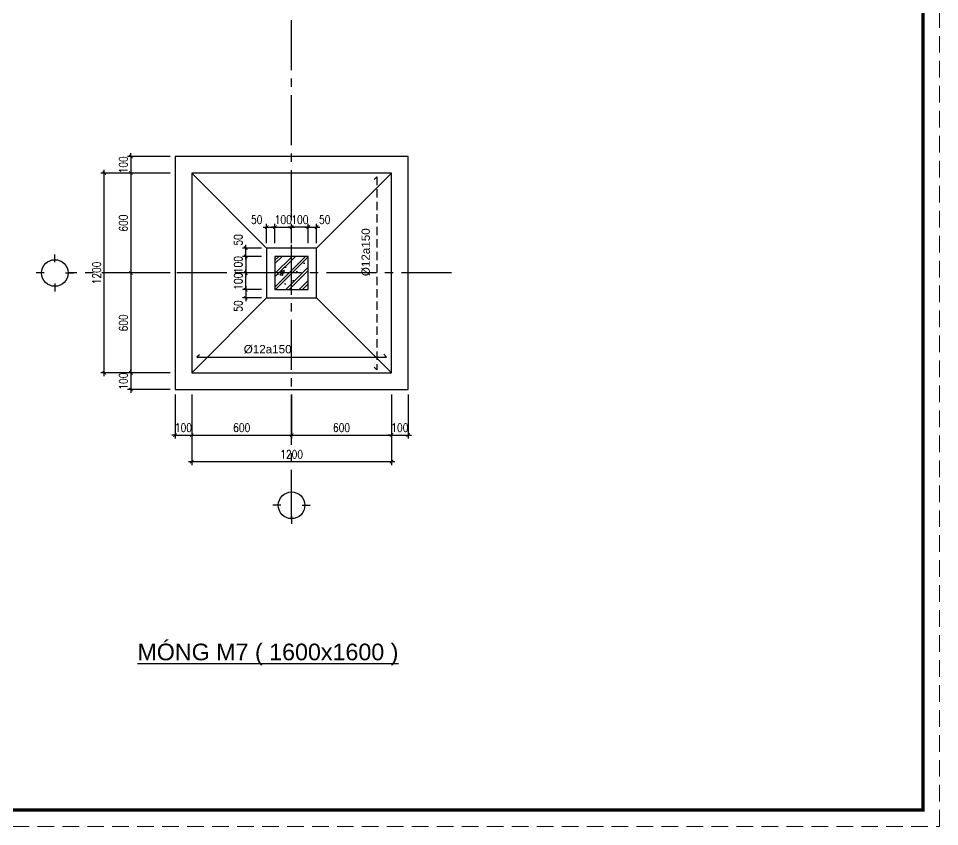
# Model space of a CAD drawing. Header units: inches. Extents: x 651127 to 1529722, y 768575 to 1021311.
# Drawn here: x 1413421 to 1441092, y 831541 to 855819 of the extents above; entities that cross this region are included whole.
import ezdxf
from ezdxf.enums import TextEntityAlignment as Align

# ---------------------------------------------------------------- set-up
doc = ezdxf.new("R2010")
doc.units = ezdxf.units.IN
doc.header["$LTSCALE"] = 1000
doc.header["$MEASUREMENT"] = 0
doc.linetypes.add('CENTER2', pattern=[1.125, 0.75, -0.125, 0.125, -0.125])
doc.linetypes.add('HIDDEN', pattern=[0.375, 0.25, -0.125])
doc.layers.get('DEFPOINTS').update_dxf_attribs({"color": 8, "lineweight": 9})
for name, color, linetype in [('DWGshare.com_1', 7, 'Continuous'), ('DWGshare.com_10', 7, 'Continuous'), ('DWGshare.com_11', 143, 'Continuous'), ('DWGshare.com_2', 147, 'Continuous'), ('DWGshare.com_3', 7, 'Continuous'), ('DWGshare.com_4', 8, 'CENTER2'), ('DWGshare.com_6', 40, 'Continuous'), ('DWGshare.com_9', 8, 'Continuous')]:
    doc.layers.add(name, color=color, linetype=linetype)
doc.styles.add('DWGshare.com_2', font='VHELVEB.TTF')
doc.styles.add('DWGshare.com_3', font='VHELVEB.TTF')
doc.styles.add('DWGshare.com_4', font='romans.shx', dxfattribs={"width": 0.8})
doc.styles.add('DWGshare.com_6', font='VHELVEN.TTF')
doc.dimstyles.new('DWGshare.com_3', dxfattribs={"dimscale": 100, "dimtxt": 2.5, "dimasz": 1, "dimexe": 1, "dimexo": 1.5, "dimgap": 1, "dimtad": 1, "dimdec": 0, "dimlfac": 0.2, "dimzin": 0, "dimdsep": 46, "dimtxsty": 'DWGshare.com_4', "dimblk": 'DWGshare.com_1', "dimcen": 1.5, "dimdle": 1, "dimclrd": 256, "dimclre": 256, "dimclrt": 7, "dimadec": 0, "dimazin": 0, "dimtfac": 1, "dimtdec": 0, "dimtix": 1, "dimtmove": 2, "dimatfit": 3, "dimfxl": 1, "dimtolj": 1, "dimtzin": 0, "dimarcsym": 0})

# ---------------------------------------------------------------- blocks, each defined once
blk = doc.blocks.new('DWGshare.com_1')
at = {"color": 0, "linetype": 'ByBlock', "const_width": 0.3}
blk.add_lwpolyline([(-0.5, -0.5), (0.5, 0.5)], dxfattribs=at)
blk = doc.blocks.new('*D504')
at = {"layer": 'DEFPOINTS', "color": 0, "transparency": 16777216}
for p in [(1418128, 851672), (1416799, 851172), (1418128, 851172)]:
    blk.add_point(p, dxfattribs=at)
at = {"layer": 'DWGshare.com_2', "lineweight": -2, "transparency": 16777216}
for p, q in [((1416799, 851672), (1416799, 851772)), ((1417978, 851672), (1416699, 851672)), ((1416799, 851672), (1416799, 851172)), ((1417978, 851172), (1416699, 851172)), ((1416799, 851172), (1416799, 851072))]:
    blk.add_line(p, q, dxfattribs=at)
at = {"layer": 'DWGshare.com_2', "lineweight": -2, "transparency": 16777216, "xscale": 100, "yscale": 100, "zscale": 100}
for p, rotation in [((1416799, 851672), 270), ((1416799, 851172), 90)]:
    blk.add_blockref('DWGshare.com_1', p, dxfattribs=dict(at, rotation=rotation))
at = {"layer": 'DWGshare.com_2', "color": 7, "transparency": 16777216, "insert": (1416574, 851422), "char_height": 250, "attachment_point": 5, "rotation": 90, "style": 'DWGshare.com_4'}
blk.add_mtext('\\A1;100', dxfattribs=at)
blk = doc.blocks.new('*D505')
at = {"layer": 'DEFPOINTS', "color": 0, "transparency": 16777216}
for p in [(1418128, 851172), (1416799, 848172), (1418128, 848172)]:
    blk.add_point(p, dxfattribs=at)
at = {"layer": 'DWGshare.com_2', "lineweight": -2, "transparency": 16777216}
for p, q in [((1417978, 851172), (1416699, 851172)), ((1416799, 851272), (1416799, 848072)), ((1417978, 848172), (1416699, 848172))]:
    blk.add_line(p, q, dxfattribs=at)
at = {"layer": 'DWGshare.com_2', "lineweight": -2, "transparency": 16777216, "xscale": 100, "yscale": 100, "zscale": 100}
for p, rotation in [((1416799, 851172), 90), ((1416799, 848172), 270)]:
    blk.add_blockref('DWGshare.com_1', p, dxfattribs=dict(at, rotation=rotation))
at = {"layer": 'DWGshare.com_2', "color": 7, "transparency": 16777216, "insert": (1416574, 849672), "char_height": 250, "attachment_point": 5, "rotation": 90, "style": 'DWGshare.com_4'}
blk.add_mtext('\\A1;600', dxfattribs=at)
blk = doc.blocks.new('*D506')
at = {"layer": 'DEFPOINTS', "color": 0, "transparency": 16777216}
for p in [(1418128, 848172), (1416799, 845172), (1418128, 845172)]:
    blk.add_point(p, dxfattribs=at)
at = {"layer": 'DWGshare.com_2', "lineweight": -2, "transparency": 16777216}
for p, q in [((1417978, 848172), (1416699, 848172)), ((1416799, 848272), (1416799, 845072)), ((1417978, 845172), (1416699, 845172))]:
    blk.add_line(p, q, dxfattribs=at)
at = {"layer": 'DWGshare.com_2', "lineweight": -2, "transparency": 16777216, "xscale": 100, "yscale": 100, "zscale": 100}
for p, rotation in [((1416799, 848172), 90), ((1416799, 845172), 270)]:
    blk.add_blockref('DWGshare.com_1', p, dxfattribs=dict(at, rotation=rotation))
at = {"layer": 'DWGshare.com_2', "color": 7, "transparency": 16777216, "insert": (1416574, 846672), "char_height": 250, "attachment_point": 5, "rotation": 90, "style": 'DWGshare.com_4'}
blk.add_mtext('\\A1;600', dxfattribs=at)
blk = doc.blocks.new('*D507')
at = {"layer": 'DEFPOINTS', "color": 0, "transparency": 16777216}
for p in [(1418128, 845172), (1416799, 844672), (1418128, 844672)]:
    blk.add_point(p, dxfattribs=at)
at = {"layer": 'DWGshare.com_2', "lineweight": -2, "transparency": 16777216}
for p, q in [((1417978, 845172), (1416699, 845172)), ((1416799, 845172), (1416799, 845272)), ((1416799, 845172), (1416799, 844672)), ((1417978, 844672), (1416699, 844672)), ((1416799, 844672), (1416799, 844572))]:
    blk.add_line(p, q, dxfattribs=at)
at = {"layer": 'DWGshare.com_2', "lineweight": -2, "transparency": 16777216, "xscale": 100, "yscale": 100, "zscale": 100}
for p, rotation in [((1416799, 845172), 270), ((1416799, 844672), 90)]:
    blk.add_blockref('DWGshare.com_1', p, dxfattribs=dict(at, rotation=rotation))
at = {"layer": 'DWGshare.com_2', "color": 7, "transparency": 16777216, "insert": (1416574, 844922), "char_height": 250, "attachment_point": 5, "rotation": 90, "style": 'DWGshare.com_4'}
blk.add_mtext('\\A1;100', dxfattribs=at)
blk = doc.blocks.new('*D508')
at = {"layer": 'DEFPOINTS', "color": 0, "transparency": 16777216}
for p in [(1415999, 851172), (1417978, 851172), (1418128, 845172)]:
    blk.add_point(p, dxfattribs=at)
at = {"layer": 'DWGshare.com_2', "lineweight": -2, "transparency": 16777216}
for p, q in [((1417828, 851172), (1415899, 851172)), ((1415999, 845072), (1415999, 851272)), ((1417978, 845172), (1415899, 845172))]:
    blk.add_line(p, q, dxfattribs=at)
at = {"layer": 'DWGshare.com_2', "lineweight": -2, "transparency": 16777216, "xscale": 100, "yscale": 100, "zscale": 100}
for p, rotation in [((1415999, 851172), 90), ((1415999, 845172), 270)]:
    blk.add_blockref('DWGshare.com_1', p, dxfattribs=dict(at, rotation=rotation))
at = {"layer": 'DWGshare.com_2', "color": 7, "transparency": 16777216, "insert": (1415774, 848172), "char_height": 250, "attachment_point": 5, "rotation": 90, "style": 'DWGshare.com_4'}
blk.add_mtext('\\A1;1200', dxfattribs=at)
blk = doc.blocks.new('*D509')
at = {"layer": 'DEFPOINTS', "color": 0, "transparency": 16777216}
for p in [(1418128, 844672), (1418628, 844672), (1418628, 843301)]:
    blk.add_point(p, dxfattribs=at)
at = {"layer": 'DWGshare.com_2', "lineweight": -2, "transparency": 16777216}
for p, q in [((1418128, 844522), (1418128, 843201)), ((1418628, 844522), (1418628, 843201)), ((1418128, 843301), (1418028, 843301)), ((1418128, 843301), (1418628, 843301)), ((1418628, 843301), (1418728, 843301))]:
    blk.add_line(p, q, dxfattribs=at)
at = {"layer": 'DWGshare.com_2', "lineweight": -2, "transparency": 16777216, "xscale": 100, "yscale": 100, "zscale": 100}
blk.add_blockref('DWGshare.com_1', (1418128, 843301), dxfattribs=at)
at = {"layer": 'DWGshare.com_2', "lineweight": -2, "transparency": 16777216, "xscale": 100, "yscale": 100, "zscale": 100, "rotation": 180}
blk.add_blockref('DWGshare.com_1', (1418628, 843301), dxfattribs=at)
at = {"layer": 'DWGshare.com_2', "color": 7, "transparency": 16777216, "insert": (1418378, 843526), "char_height": 250, "attachment_point": 5, "style": 'DWGshare.com_4'}
blk.add_mtext('\\A1;100', dxfattribs=at)
blk = doc.blocks.new('*D510')
at = {"layer": 'DEFPOINTS', "color": 0, "transparency": 16777216}
for p in [(1418628, 844672), (1421628, 844672), (1421628, 843301)]:
    blk.add_point(p, dxfattribs=at)
at = {"layer": 'DWGshare.com_2', "lineweight": -2, "transparency": 16777216}
for p, q in [((1418628, 844522), (1418628, 843201)), ((1421628, 844522), (1421628, 843201)), ((1418528, 843301), (1421728, 843301))]:
    blk.add_line(p, q, dxfattribs=at)
at = {"layer": 'DWGshare.com_2', "lineweight": -2, "transparency": 16777216, "xscale": 100, "yscale": 100, "zscale": 100, "rotation": 180}
blk.add_blockref('DWGshare.com_1', (1418628, 843301), dxfattribs=at)
at = {"layer": 'DWGshare.com_2', "lineweight": -2, "transparency": 16777216, "xscale": 100, "yscale": 100, "zscale": 100}
blk.add_blockref('DWGshare.com_1', (1421628, 843301), dxfattribs=at)
at = {"layer": 'DWGshare.com_2', "color": 7, "transparency": 16777216, "insert": (1420128, 843526), "char_height": 250, "attachment_point": 5, "style": 'DWGshare.com_4'}
blk.add_mtext('\\A1;600', dxfattribs=at)
blk = doc.blocks.new('*D511')
at = {"layer": 'DEFPOINTS', "color": 0, "transparency": 16777216}
for p in [(1421628, 844672), (1424628, 844672), (1424628, 843301)]:
    blk.add_point(p, dxfattribs=at)
at = {"layer": 'DWGshare.com_2', "lineweight": -2, "transparency": 16777216}
for p, q in [((1421628, 844522), (1421628, 843201)), ((1424628, 844522), (1424628, 843201)), ((1421528, 843301), (1424728, 843301))]:
    blk.add_line(p, q, dxfattribs=at)
at = {"layer": 'DWGshare.com_2', "lineweight": -2, "transparency": 16777216, "xscale": 100, "yscale": 100, "zscale": 100, "rotation": 180}
blk.add_blockref('DWGshare.com_1', (1421628, 843301), dxfattribs=at)
at = {"layer": 'DWGshare.com_2', "lineweight": -2, "transparency": 16777216, "xscale": 100, "yscale": 100, "zscale": 100}
blk.add_blockref('DWGshare.com_1', (1424628, 843301), dxfattribs=at)
at = {"layer": 'DWGshare.com_2', "color": 7, "transparency": 16777216, "insert": (1423128, 843526), "char_height": 250, "attachment_point": 5, "style": 'DWGshare.com_4'}
blk.add_mtext('\\A1;600', dxfattribs=at)
blk = doc.blocks.new('*D512')
at = {"layer": 'DEFPOINTS', "color": 0, "transparency": 16777216}
for p in [(1424628, 844672), (1425128, 844672), (1425128, 843301)]:
    blk.add_point(p, dxfattribs=at)
at = {"layer": 'DWGshare.com_2', "lineweight": -2, "transparency": 16777216}
for p, q in [((1424628, 844522), (1424628, 843201)), ((1425128, 844522), (1425128, 843201)), ((1424628, 843301), (1424528, 843301)), ((1424628, 843301), (1425128, 843301)), ((1425128, 843301), (1425228, 843301))]:
    blk.add_line(p, q, dxfattribs=at)
at = {"layer": 'DWGshare.com_2', "lineweight": -2, "transparency": 16777216, "xscale": 100, "yscale": 100, "zscale": 100}
blk.add_blockref('DWGshare.com_1', (1424628, 843301), dxfattribs=at)
at = {"layer": 'DWGshare.com_2', "lineweight": -2, "transparency": 16777216, "xscale": 100, "yscale": 100, "zscale": 100, "rotation": 180}
blk.add_blockref('DWGshare.com_1', (1425128, 843301), dxfattribs=at)
at = {"layer": 'DWGshare.com_2', "color": 7, "transparency": 16777216, "insert": (1424878, 843526), "char_height": 250, "attachment_point": 5, "style": 'DWGshare.com_4'}
blk.add_mtext('\\A1;100', dxfattribs=at)
blk = doc.blocks.new('*D513')
at = {"layer": 'DEFPOINTS', "color": 0, "transparency": 16777216}
for p in [(1418628, 844522), (1424628, 844672), (1418628, 842501)]:
    blk.add_point(p, dxfattribs=at)
at = {"layer": 'DWGshare.com_2', "lineweight": -2, "transparency": 16777216}
for p, q in [((1424628, 844522), (1424628, 842401)), ((1418628, 844372), (1418628, 842401)), ((1424728, 842501), (1418528, 842501))]:
    blk.add_line(p, q, dxfattribs=at)
at = {"layer": 'DWGshare.com_2', "lineweight": -2, "transparency": 16777216, "xscale": 100, "yscale": 100, "zscale": 100, "rotation": 180}
blk.add_blockref('DWGshare.com_1', (1418628, 842501), dxfattribs=at)
at = {"layer": 'DWGshare.com_2', "lineweight": -2, "transparency": 16777216, "xscale": 100, "yscale": 100, "zscale": 100}
blk.add_blockref('DWGshare.com_1', (1424628, 842501), dxfattribs=at)
at = {"layer": 'DWGshare.com_2', "color": 7, "transparency": 16777216, "insert": (1421628, 842726), "char_height": 250, "attachment_point": 5, "style": 'DWGshare.com_4'}
blk.add_mtext('\\A1;1200', dxfattribs=at)
blk = doc.blocks.new('DWGshare.com_2')
for p, q in [((0, 320), (0, 560)), ((-320, 0), (-560, 0)), ((320, 0), (560, 0)), ((0, -320), (0, -560))]:
    blk.add_line(p, q)
blk.add_circle((0, 0), 400)
at = {"linetype": 'Continuous', "style": 'DWGshare.com_2'}
blk.add_attdef('2', text='', height=350, dxfattribs=at).set_placement((0, 0), align=Align.MIDDLE_CENTER)
blk = doc.blocks.new('*D521')
at = {"layer": 'DEFPOINTS', "color": 0, "transparency": 16777216}
for p in [(1421128, 849551), (1420878, 848922), (1421128, 848922)]:
    blk.add_point(p, dxfattribs=at)
at = {"layer": 'DWGshare.com_2', "lineweight": -2, "transparency": 16777216}
for p, q in [((1420778, 849551), (1421228, 849551)), ((1420878, 849072), (1420878, 849651)), ((1421128, 849072), (1421128, 849651))]:
    blk.add_line(p, q, dxfattribs=at)
at = {"layer": 'DWGshare.com_2', "lineweight": -2, "transparency": 16777216, "xscale": 100, "yscale": 100, "zscale": 100, "rotation": 180}
blk.add_blockref('DWGshare.com_1', (1420878, 849551), dxfattribs=at)
at = {"layer": 'DWGshare.com_2', "lineweight": -2, "transparency": 16777216, "xscale": 100, "yscale": 100, "zscale": 100}
blk.add_blockref('DWGshare.com_1', (1421128, 849551), dxfattribs=at)
at = {"layer": 'DWGshare.com_2', "color": 7, "transparency": 16777216, "insert": (1420579, 849776), "char_height": 250, "attachment_point": 5, "style": 'DWGshare.com_4'}
blk.add_mtext('\\A1;50', dxfattribs=at)
blk = doc.blocks.new('*D522')
at = {"layer": 'DEFPOINTS', "color": 0, "transparency": 16777216}
for p in [(1421628, 849551), (1421128, 848922), (1421628, 848922)]:
    blk.add_point(p, dxfattribs=at)
at = {"layer": 'DWGshare.com_2', "lineweight": -2, "transparency": 16777216}
for p, q in [((1421128, 849551), (1421028, 849551)), ((1421128, 849072), (1421128, 849651)), ((1421128, 849551), (1421628, 849551)), ((1421628, 849072), (1421628, 849651)), ((1421628, 849551), (1421728, 849551))]:
    blk.add_line(p, q, dxfattribs=at)
at = {"layer": 'DWGshare.com_2', "lineweight": -2, "transparency": 16777216, "xscale": 100, "yscale": 100, "zscale": 100}
blk.add_blockref('DWGshare.com_1', (1421128, 849551), dxfattribs=at)
at = {"layer": 'DWGshare.com_2', "lineweight": -2, "transparency": 16777216, "xscale": 100, "yscale": 100, "zscale": 100, "rotation": 180}
blk.add_blockref('DWGshare.com_1', (1421628, 849551), dxfattribs=at)
at = {"layer": 'DWGshare.com_2', "color": 7, "transparency": 16777216, "insert": (1421378, 849776), "char_height": 250, "attachment_point": 5, "style": 'DWGshare.com_4'}
blk.add_mtext('\\A1;100', dxfattribs=at)
blk = doc.blocks.new('*D523')
at = {"layer": 'DEFPOINTS', "color": 0, "transparency": 16777216}
for p in [(1422378, 849551), (1422128, 848922), (1422378, 848922)]:
    blk.add_point(p, dxfattribs=at)
at = {"layer": 'DWGshare.com_2', "lineweight": -2, "transparency": 16777216}
for p, q in [((1422028, 849551), (1422478, 849551)), ((1422128, 849072), (1422128, 849651)), ((1422378, 849072), (1422378, 849651))]:
    blk.add_line(p, q, dxfattribs=at)
at = {"layer": 'DWGshare.com_2', "lineweight": -2, "transparency": 16777216, "xscale": 100, "yscale": 100, "zscale": 100, "rotation": 180}
blk.add_blockref('DWGshare.com_1', (1422128, 849551), dxfattribs=at)
at = {"layer": 'DWGshare.com_2', "lineweight": -2, "transparency": 16777216, "xscale": 100, "yscale": 100, "zscale": 100}
blk.add_blockref('DWGshare.com_1', (1422378, 849551), dxfattribs=at)
at = {"layer": 'DWGshare.com_2', "color": 7, "transparency": 16777216, "insert": (1422623, 849776), "char_height": 250, "attachment_point": 5, "style": 'DWGshare.com_4'}
blk.add_mtext('\\A1;50', dxfattribs=at)
blk = doc.blocks.new('*D530')
at = {"layer": 'DEFPOINTS', "color": 0, "transparency": 16777216}
for p in [(1421628, 849551), (1421628, 848922), (1422128, 848922)]:
    blk.add_point(p, dxfattribs=at)
at = {"layer": 'DWGshare.com_2', "lineweight": -2, "transparency": 16777216}
for p, q in [((1421628, 849551), (1421528, 849551)), ((1421628, 849072), (1421628, 849651)), ((1422128, 849551), (1421628, 849551)), ((1422128, 849072), (1422128, 849651)), ((1422128, 849551), (1422228, 849551))]:
    blk.add_line(p, q, dxfattribs=at)
at = {"layer": 'DWGshare.com_2', "lineweight": -2, "transparency": 16777216, "xscale": 100, "yscale": 100, "zscale": 100}
blk.add_blockref('DWGshare.com_1', (1421628, 849551), dxfattribs=at)
at = {"layer": 'DWGshare.com_2', "lineweight": -2, "transparency": 16777216, "xscale": 100, "yscale": 100, "zscale": 100, "rotation": 180}
blk.add_blockref('DWGshare.com_1', (1422128, 849551), dxfattribs=at)
at = {"layer": 'DWGshare.com_2', "color": 7, "transparency": 16777216, "insert": (1421878, 849776), "char_height": 250, "attachment_point": 5, "style": 'DWGshare.com_4'}
blk.add_mtext('\\A1;100', dxfattribs=at)
blk = doc.blocks.new('*D531')
at = {"layer": 'DEFPOINTS', "color": 0, "transparency": 16777216}
for p in [(1420878, 847672), (1420249, 847422), (1420878, 847422)]:
    blk.add_point(p, dxfattribs=at)
at = {"layer": 'DWGshare.com_2', "lineweight": -2, "transparency": 16777216}
for p, q in [((1420728, 847672), (1420149, 847672)), ((1420249, 847772), (1420249, 847322)), ((1420728, 847422), (1420149, 847422))]:
    blk.add_line(p, q, dxfattribs=at)
at = {"layer": 'DWGshare.com_2', "lineweight": -2, "transparency": 16777216, "xscale": 100, "yscale": 100, "zscale": 100}
for p, rotation in [((1420249, 847672), 90), ((1420249, 847422), 270)]:
    blk.add_blockref('DWGshare.com_1', p, dxfattribs=dict(at, rotation=rotation))
at = {"layer": 'DWGshare.com_2', "color": 7, "transparency": 16777216, "insert": (1420024, 847177), "char_height": 250, "attachment_point": 5, "rotation": 90, "style": 'DWGshare.com_4'}
blk.add_mtext('\\A1;50', dxfattribs=at)
blk = doc.blocks.new('*D532')
at = {"layer": 'DEFPOINTS', "color": 0, "transparency": 16777216}
for p in [(1420249, 848172), (1420878, 848172), (1420878, 847672)]:
    blk.add_point(p, dxfattribs=at)
at = {"layer": 'DWGshare.com_2', "lineweight": -2, "transparency": 16777216}
for p, q in [((1420728, 848172), (1420149, 848172)), ((1420249, 848172), (1420249, 848272)), ((1420249, 847672), (1420249, 848172)), ((1420728, 847672), (1420149, 847672)), ((1420249, 847672), (1420249, 847572))]:
    blk.add_line(p, q, dxfattribs=at)
at = {"layer": 'DWGshare.com_2', "lineweight": -2, "transparency": 16777216, "xscale": 100, "yscale": 100, "zscale": 100}
for p, rotation in [((1420249, 848172), 270), ((1420249, 847672), 90)]:
    blk.add_blockref('DWGshare.com_1', p, dxfattribs=dict(at, rotation=rotation))
at = {"layer": 'DWGshare.com_2', "color": 7, "transparency": 16777216, "insert": (1420024, 847922), "char_height": 250, "attachment_point": 5, "rotation": 90, "style": 'DWGshare.com_4'}
blk.add_mtext('\\A1;100', dxfattribs=at)
blk = doc.blocks.new('*D682')
at = {"layer": 'DEFPOINTS', "color": 0, "transparency": 16777216}
for p in [(1420878, 848672), (1420249, 848172), (1420878, 848172)]:
    blk.add_point(p, dxfattribs=at)
at = {"layer": 'DWGshare.com_2', "lineweight": -2, "transparency": 16777216}
for p, q in [((1420728, 848672), (1420149, 848672)), ((1420249, 848672), (1420249, 848772)), ((1420249, 848672), (1420249, 848172)), ((1420728, 848172), (1420149, 848172)), ((1420249, 848172), (1420249, 848072))]:
    blk.add_line(p, q, dxfattribs=at)
at = {"layer": 'DWGshare.com_2', "lineweight": -2, "transparency": 16777216, "xscale": 100, "yscale": 100, "zscale": 100}
for p, rotation in [((1420249, 848672), 270), ((1420249, 848172), 90)]:
    blk.add_blockref('DWGshare.com_1', p, dxfattribs=dict(at, rotation=rotation))
at = {"layer": 'DWGshare.com_2', "color": 7, "transparency": 16777216, "insert": (1420024, 848422), "char_height": 250, "attachment_point": 5, "rotation": 90, "style": 'DWGshare.com_4'}
blk.add_mtext('\\A1;100', dxfattribs=at)
blk = doc.blocks.new('*D683')
at = {"layer": 'DEFPOINTS', "color": 0, "transparency": 16777216}
for p in [(1420249, 848922), (1420878, 848922), (1420878, 848672)]:
    blk.add_point(p, dxfattribs=at)
at = {"layer": 'DWGshare.com_2', "lineweight": -2, "transparency": 16777216}
for p, q in [((1420728, 848922), (1420149, 848922)), ((1420249, 848572), (1420249, 849022)), ((1420728, 848672), (1420149, 848672))]:
    blk.add_line(p, q, dxfattribs=at)
at = {"layer": 'DWGshare.com_2', "lineweight": -2, "transparency": 16777216, "xscale": 100, "yscale": 100, "zscale": 100}
for p, rotation in [((1420249, 848922), 90), ((1420249, 848672), 270)]:
    blk.add_blockref('DWGshare.com_1', p, dxfattribs=dict(at, rotation=rotation))
at = {"layer": 'DWGshare.com_2', "color": 7, "transparency": 16777216, "insert": (1420024, 849167), "char_height": 250, "attachment_point": 5, "rotation": 90, "style": 'DWGshare.com_4'}
blk.add_mtext('\\A1;50', dxfattribs=at)

msp = doc.modelspace()

# ---------------------------------------------------------------- hatches: boundary and pattern name
at = {"layer": 'DWGshare.com_9'}
h = msp.add_hatch(dxfattribs=at)
h.set_pattern_fill('BETONG', color=256, scale=150, style=0, pattern_type=2)
h.set_pattern_definition([(50, (82710.3, 59400), (1075.89027, -94.1282), [112.5, -1237.5]), (355, (82710.3, 59400), (-208.127, 1128.2882), [90, -990]), (100.4514, (82800, 59392.2), (867.7641, 1034.1593), [95.6103, -1051.7132]), (46.1842, (82710.3, 59700), (1600.8616, -248.2785), [168.75, -1856.25]), (96.6356, (82843.7, 59679.3), (1401.994, 1461.1768), [143.4154, -1577.5695]), (351.1842, (82710.3, 59700), (1401.993, 1461.1779), [135, -1485]), (21, (82860.3, 59625), (895.3606, -603.92834), [112.5, -1237.5]), (326, (82860.3, 59625), (364.973, 1087.7251), [90, -990]), (71.4514, (82934.9, 59574.7), (1260.33394, 483.79575), [95.6103, -1051.7132]), (37.5, (82710.3, 59400), (18.23978, 499.34078), [0, -978, 0, -1005, 0, -993.75]), (7.5, (82710.3, 59400), (394.6043, 591.61757), [0, -573, 0, -955.5, 0, -378.75]), (327.5, (82375.8, 59400), (800.73365, -33.83231), [0, -375, 0, -1170, 0, -1552.5]), (317.5, (82225.8, 59400), (874.77925, 150.15747), [0, -487.5, 0, -777, 0, -1102.5]), (45, (82710.3, 59400), (-201.525433, 201.525433), []), (45, (82710.3, 59497.5), (-201.525433, 201.525433), [])])
h.paths.add_polyline_path([(1421127.8, 848671.9), (1421127.8, 847671.9), (1422127.8, 847671.9), (1422127.8, 848671.9)])

# ---------------------------------------------------------------- linework, layer by layer
at = {"layer": 'DEFPOINTS', "linetype": 'HIDDEN', "ltscale": 2}
msp.add_lwpolyline([(1356991.5, 831540.9), (1441091.5, 831540.9), (1441091.5, 890940.9), (1356991.5, 890940.9)], close=True, dxfattribs=at)
at = {"layer": 'DWGshare.com_1', "const_width": 100}
msp.add_lwpolyline([(1358991.5, 832040.9), (1440591.5, 832040.9), (1440591.5, 890440.9), (1358991.5, 890440.9)], close=True, dxfattribs=at)
at = {"layer": 'DWGshare.com_11'}
for p, q in [((1420877.8, 848921.9), (1418627.8, 851171.9)), ((1422377.8, 848921.9), (1424627.8, 851171.9)), ((1420877.8, 847421.9), (1418627.8, 845171.9)), ((1422377.8, 847421.9), (1424627.8, 845171.9))]:
    msp.add_line(p, q, dxfattribs=at)
for points in [[(1418127.8, 851671.9), (1418127.8, 844671.9), (1425127.8, 844671.9), (1425127.8, 851671.9)], [(1420877.8, 848921.9), (1420877.8, 847421.9), (1422377.8, 847421.9), (1422377.8, 848921.9)]]:
    msp.add_lwpolyline(points, close=True, dxfattribs=at)
at = {"layer": 'DWGshare.com_3'}
for points in [[(1418627.8, 851171.9), (1418627.8, 845171.9), (1424627.8, 845171.9), (1424627.8, 851171.9)], [(1421127.8, 848671.9), (1421127.8, 847671.9), (1422127.8, 847671.9), (1422127.8, 848671.9)]]:
    msp.add_lwpolyline(points, close=True, dxfattribs=at)
at = {"layer": 'DWGshare.com_3', "color": 1, "linetype": 'HIDDEN'}
msp.add_lwpolyline([(1424107.9, 850984.7), (1424183.5, 851060.4), (1424183.5, 845266.7), (1424107.9, 845346.9)], dxfattribs=at)
at = {"layer": 'DWGshare.com_3', "color": 1}
msp.add_lwpolyline([(1418864.4, 845714.8), (1418781.1, 845647.6), (1424474.5, 845647.6), (1424402.8, 845731.3)], dxfattribs=at)
at = {"layer": 'DWGshare.com_4', "ltscale": 2}
for p, q in [((1421627.8, 840762.9), (1421627.8, 880977.3)), ((1426426.8, 848171.9), (1414937.5, 848171.9))]:
    msp.add_line(p, q, dxfattribs=at)

# ---------------------------------------------------------------- block references
at = {"layer": 'DWGshare.com_6', "linetype": 'CENTER2'}
for p in [(1414516.6, 848171.9), (1421627.8, 841192.3)]:
    msp.add_blockref('DWGshare.com_2', p, dxfattribs=at)

# ---------------------------------------------------------------- texts
at = {"layer": 'DWGshare.com_10', "style": 'DWGshare.com_6'}
msp.add_text('Þ12a150', height=250, rotation=90, dxfattribs=at).set_placement((1423851.9, 848795.7), align=Align.MIDDLE)
msp.add_text('Þ12a150', height=250, dxfattribs=at).set_placement((1420908.7, 845883.9), align=Align.MIDDLE)
at = {"layer": 'DWGshare.com_10', "style": 'DWGshare.com_3'}
msp.add_text('%%UMOÙNG M7 ( 1600x1600 )', height=500, dxfattribs=at).set_placement((1416995.8, 836386.8), align=Align.BOTTOM_LEFT)

# ---------------------------------------------------------------- dimensions: what is measured, and where the dimension line sits
at = {"layer": 'DWGshare.com_2'}
for base, p1, p2, angle, picture, middle in [((1416798.8, 851171.9), (1418127.8, 851671.9), (1418127.8, 851171.9), 90, '*D504', (1416573.8, 851421.9)), ((1415998.8, 851171.9), (1418127.8, 845171.9), (1417977.8, 851171.9), 90, '*D508', (1415773.8, 848171.9)), ((1416798.8, 848171.9), (1418127.8, 851171.9), (1418127.8, 848171.9), 90, '*D505', (1416573.8, 849671.9)), ((1421627.8, 849550.6), (1422127.8, 848921.9), (1421627.8, 848921.9), 180, '*D530', (1421877.8, 849775.6)), ((1420249.2, 848171.9), (1420877.8, 848671.9), (1420877.8, 848171.9), 270, '*D682', (1420024.2, 848421.9)), ((1416798.8, 845171.9), (1418127.8, 848171.9), (1418127.8, 845171.9), 90, '*D506', (1416573.8, 846671.9)), ((1420249.2, 848171.9), (1420877.8, 847671.9), (1420877.8, 848171.9), 90, '*D532', (1420024.2, 847921.9)), ((1416798.8, 844671.9), (1418127.8, 845171.9), (1418127.8, 844671.9), 90, '*D507', (1416573.8, 844921.9))]:
    dim = msp.add_linear_dim(base=base, p1=p1, p2=p2, angle=angle, dimstyle='DWGshare.com_3', dxfattribs=at)
    dim.commit()
    dim.dimension.update_dxf_attribs({"geometry": picture, "text_midpoint": middle})
for base, p1, p2, picture, middle in [((1421127.8, 849550.6), (1420877.8, 848921.9), (1421127.8, 848921.9), '*D521', (1420579.1, 849775.6)), ((1422377.8, 849550.6), (1422127.8, 848921.9), (1422377.8, 848921.9), '*D523', (1422623.1, 849775.6))]:
    dim = msp.add_linear_dim(base=base, p1=p1, p2=p2, dimstyle='DWGshare.com_3', dxfattribs=at)
    dim.commit()
    dim.dimension.update_dxf_attribs({"geometry": picture, "text_midpoint": middle, "dimtype": 160})
for base, p1, p2, picture, middle in [((1421627.8, 849550.6), (1421127.8, 848921.9), (1421627.8, 848921.9), '*D522', (1421377.8, 849775.6)), ((1418627.8, 843301.2), (1418127.8, 844671.9), (1418627.8, 844671.9), '*D509', (1418377.8, 843526.2)), ((1421627.8, 843301.2), (1418627.8, 844671.9), (1421627.8, 844671.9), '*D510', (1420127.8, 843526.2)), ((1418627.8, 842501.2), (1424627.8, 844671.9), (1418627.8, 844521.9), '*D513', (1421627.8, 842726.2)), ((1424627.8, 843301.2), (1421627.8, 844671.9), (1424627.8, 844671.9), '*D511', (1423127.8, 843526.2)), ((1425127.8, 843301.2), (1424627.8, 844671.9), (1425127.8, 844671.9), '*D512', (1424877.8, 843526.2))]:
    dim = msp.add_linear_dim(base=base, p1=p1, p2=p2, dimstyle='DWGshare.com_3', dxfattribs=at)
    dim.commit()
    dim.dimension.update_dxf_attribs({"geometry": picture, "text_midpoint": middle})
for base, p1, p2, angle, picture, middle in [((1420249.2, 848921.9), (1420877.8, 848671.9), (1420877.8, 848921.9), 90, '*D683', (1420024.2, 849167.2)), ((1420249.2, 847421.9), (1420877.8, 847671.9), (1420877.8, 847421.9), 270, '*D531', (1420024.2, 847176.6))]:
    dim = msp.add_linear_dim(base=base, p1=p1, p2=p2, angle=angle, dimstyle='DWGshare.com_3', dxfattribs=at)
    dim.commit()
    dim.dimension.update_dxf_attribs({"geometry": picture, "text_midpoint": middle, "dimtype": 160})

doc.saveas('drawing.dxf')
